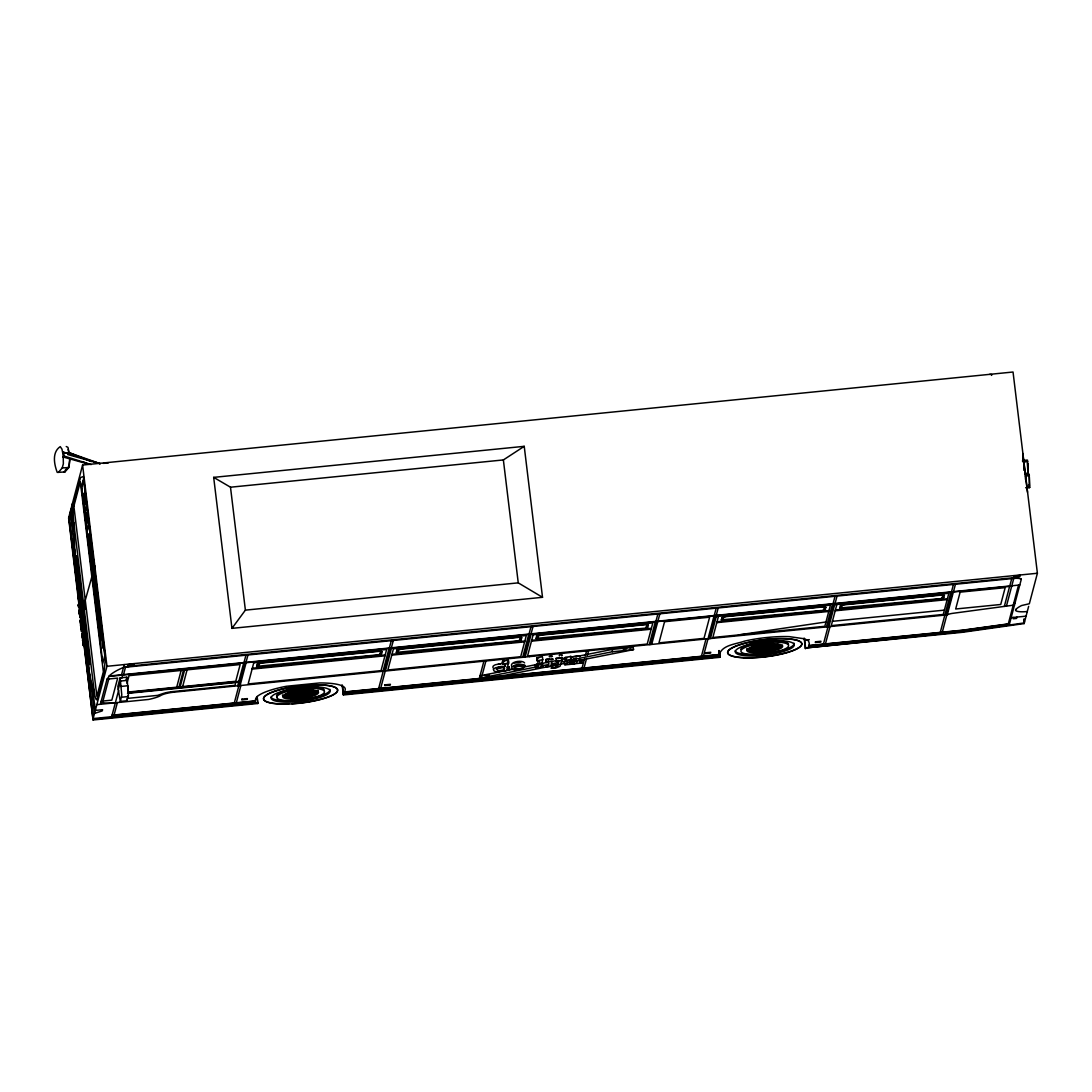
<?xml version="1.0" encoding="UTF-8"?>
<svg xmlns="http://www.w3.org/2000/svg" width="1092" height="1092" viewBox="0 0 1092 1092"><rect width="100%" height="100%" fill="white"/><g stroke="black" fill="none" stroke-linecap="round" stroke-linejoin="round"><path stroke-width="1.5" d="M313.636 691.291C314.865 687.974 306.497 690.171 309.473 690.895M777.791 645.085L777.572 643.638M81.272 624.037L68.605 517.99L82.596 465.042L1013.035 372.017L1037.4 573.259L1029.347 603.74L1021.593 605.541A46.847 10.729 -6.9 0 0 1015.833 609.472M82.473 621.525L82.569 622.167M82.76 623.887L82.842 624.487M83.429 635.285L83.388 634.015M524.61 662.912C522.29 659.636 509.65 661.615 511.629 666.284M81.613 607.971L81.859 603.671L82.596 606.865M83.388 617.744L83.565 616.666M87.087 647.611L87.66 655.637L86.677 647.078M90.404 556.278L89.885 551.296M91.428 553.931L91.278 547.556L91.305 552.893M95.823 590.212L95.673 583.824L95.7 589.175M79.73 604.572L78.351 605.309L79.361 600.436L85.285 644.225L84.657 646.587L78.215 585.762L76.972 588.192L77.6 585.817M81.136 616.475L79.88 617.376L79.866 611.588L81.354 611.452L80.904 614.059M80.262 603.412L78.692 602.852L79.648 609.541M80.644 618.659L82.132 618.386L81.777 620.652C78.87 622.904 81.19 616.816 80.822 619.505M81.327 611.261L81.149 610.292L79.661 610.442L79.429 614.209L80.917 613.963M81.19 611.015L79.661 610.537L79.853 611.411M80.603 626.016C81.709 621.143 80.699 629.442 80.535 625.02C83.879 626.699 80.071 625.648 81.204 629.32L82.705 629.115M82.664 628.678L82.774 625.989L82.582 627.654M289.585 695.822L291.851 695.495L291.851 696.205M311.589 693.365L308.463 693.83M753.371 649.139L750.532 649.235L749.74 650.19M775.729 646.846L776.453 647.379M779.101 646.259L778.937 647.106M72.181 519.464L72.222 504.327M72.345 520.747L72.29 504.026M74.802 552.675L73.765 522.495M72.809 548.648L73.287 539.216M73.56 530.917L73.928 523.778M72.959 549.931L73.451 540.499M86.882 648.238L87.06 649.863L86.882 648.948M86.951 650.518L86.855 648.075M85.026 634.029L84.534 629.593L85.572 639.161M85.927 640.035L85.19 631.899M82.105 624.146L82.228 621.457C80.412 620.379 79.825 624.638 82.009 623.136M83.347 614.878L83.32 618.536M96.833 704.627L100.396 704.272L107.03 679.169L109.842 675.347A84.152 19.26 -6.9 0 1 123.478 667.43A31.886 7.303 -6.9 0 1 135.94 665.465L1013.54 577.723A12.79 2.921 -6.9 0 1 1021.266 579.374L1009.213 625.047M79.429 614.209L80.044 617.007L81.531 616.857M302.716 696.559C301.488 697.993 306.579 697.57 307.166 696.355M758.599 646.355L762.12 646.15L762.653 645.195M548.293 660.592C549.344 657.507 541.632 661.233 549.303 658.708M81.586 605.514L81.804 604.695L82.364 605.719M81.75 605.5L82.146 604.982M120.134 677.859L117.84 686.513L120.311 701.692L121.772 694.962L120.134 677.859L126.836 677.19L128.174 690.349M126.781 700.709L128.433 695.672L127.873 685.749L121.171 686.418M79.962 616.052L79.798 614.236L80.044 617.007M580.316 663.008L579.961 660.073L581.531 659.991L581.886 662.926L579.743 662.858C582.691 656.579 573.832 658.831 570.898 660.332L570.816 656.36L565.069 657.52C564.004 661.779 570.679 659.623 566.625 664.264C558.79 665.588 578.61 663.799 570.174 663.799L569.819 660.878M69.287 464.578L69.656 459.363M82.828 629.934C79.784 631.777 82.228 624.993 83.169 628.733C83.047 632.991 81.026 630.876 81.422 627.586M80.344 621.935L80.849 619.696L82.337 619.546C83.524 622.099 78.078 622.344 81.873 622.208M80.521 623.286L80.658 624.747L80.74 621.607M81.218 629.265L81.299 626.139M79.716 614.373L79.948 617.362M70.925 518.604L71.717 515.601M71.048 519.628L71.84 516.625M83.552 480.248L81.586 487.687L102.825 663.144L104.791 655.705L83.524 478.951L81.559 486.377L89.599 552.798L91.564 545.358M86.486 502.388L85.476 511.029L84.261 506.415L83.634 493.366L86.186 499.945M88.78 521.334L87.769 529.975L86.555 525.361L85.927 512.312L88.479 518.891M76.986 583.237L77.655 580.808L78.228 583.524M77.177 584.807L77.819 582.418L85.804 646.232M78.119 590.144L77.791 594.58M89.899 548.703L90.104 550.45M90.923 546.355L91.127 548.102M89.626 554.094L91.591 546.655M90.732 555.036L90.445 552.634M91.755 552.688L91.469 550.286M78.487 606.893L78.938 604.135L80.426 603.985L79.989 606.688L78.487 606.893L78.228 604.763L79.716 604.627M80.781 612.612L80.972 611.916M80.385 622.358L80.153 620.488L81.641 620.352M92.929 572.249L93.284 574.351M91.851 576.781L81.136 615.055M94.376 567.198L94.786 565.67M81.477 631.545L81.258 629.606M95.304 582.637L95.523 584.384M82.692 639.953L82.46 637.373L83.948 637.223L84.616 638.506L83.019 638.738L82.746 639.735L82.514 637.769L84.002 637.619L84.234 639.598L82.555 640.485L82.869 641.4L84.357 641.25L82.774 640.635M96.151 588.97L95.864 586.568M82.869 641.4L83.183 639.12L84.671 638.97L84.316 640.281L82.555 640.485M83.948 637.223L82.405 637.564M83.292 644.894L84.876 645.508L83.388 645.645L83.074 644.744L82.978 641.632L84.453 641.482L85.121 642.765L83.524 642.997L83.265 643.993L84.753 643.843L84.507 641.878L83.033 642.014L83.265 643.993M86.186 640.117L85.217 634.193M85.504 634.165L85.053 634.861M85.19 635.967L85.64 635.271M83.388 645.645L83.702 643.379L85.176 643.229L84.876 645.508M84.453 641.482L82.924 641.823M85.067 649.917L85.667 646.205M86.582 647.488L86.896 645.672L87.128 647.652M85.258 651.487L85.654 645.973M86.896 645.672L86.445 646.355M98.062 605.309L98.266 607.07M97.871 613.049L98.225 615.165M98.894 611.657L98.608 609.254M99.249 613.731L99.618 615.833M98.594 619.068L98.963 621.171M93.612 705.951L94.403 702.948M93.735 706.988L94.526 703.985M82.596 465.042L106.961 666.297L93.148 718.577L254.75 702.415L255.692 698.839M257.193 696.464L257.794 703.507L93.066 719.983L84.221 644.785M102.948 701.05L108.777 678.992M121.526 674.801L124.229 664.564M118.223 689.68L120.516 681.039L127.218 680.371M111.671 716.721L118.619 690.444M121.867 678.132L122.782 674.665M123.546 674.597L125.484 667.226M113.691 716.516L117.376 702.566M129.798 665.246L130.016 664.414M126.071 680.07L126.836 677.19M127.013 683.278L129.033 675.661L240.158 664.55L235.735 681.285L127.969 692.069M127.109 699.44L128.133 695.59M176.713 687.196L181.135 670.461M178.924 687.4L183.797 668.946M180.03 687.291L184.917 668.836M182.651 686.595L187.073 669.86M237.674 685.803L243.707 662.953M243.994 662.557L245.946 655.186M233.893 704.504L245.004 662.448M246.014 662.353L247.966 654.982M240.076 685.558L246.11 662.721M235.913 704.299L240.895 685.476M256.606 666.352L257.412 663.868L261.944 662.653L378.064 651.037C384.534 648.962 381.831 656.674 376.931 655.35L260.811 666.966L256.606 666.352L258.285 666.188L259.009 663.799L261.834 663.049L377.968 651.433C382.255 649.972 380.248 655.951 377.04 654.954L258.285 666.188M383.019 671.266L389.052 648.43M378.242 690.062L383.21 671.239M389.353 648.02L391.305 640.649M384.22 671.143L390.363 647.911M380.262 689.871L385.23 671.048M391.373 647.815L393.325 640.444M385.435 671.02L391.468 648.184M396.287 652.388L397.092 649.904L401.624 648.689L517.758 637.073C524.215 634.998 521.512 642.71 516.612 641.386L400.491 652.989L396.287 652.388L397.966 652.224L398.689 649.836L401.528 649.085L517.649 637.469C521.949 635.994 519.928 641.987 516.721 640.99L397.966 652.224M478.91 680.002L483.892 661.179M480.93 679.797L481.34 678.269M481.749 676.699L485.913 660.974M497.392 668.7L503.548 667.444L503.726 671.075L509.459 669.915L509.104 666.98L507.016 667.021M503.917 670.379C501.187 671.28 493.366 673.45 493.366 669.287A15.274 3.494 -6.9 0 1 495.768 667.676L504.982 666.311C506.961 662.421 500.573 666.161 502.566 661.288L508.299 660.128C510.51 663.131 503.699 671.034 509.459 669.915M507.179 664.359L508.299 660.128M522.713 657.302L528.746 634.452M529.033 634.056L530.985 626.685M523.914 657.179L530.043 633.947M531.053 633.851L533.005 626.48M525.115 657.056L531.149 634.22M529.579 656.606L529.797 655.787M535.981 638.424L536.786 635.926L541.318 634.725L644.266 624.433C650.736 622.344 648.02 630.057 643.133 628.733L540.171 639.025L535.981 638.424L537.66 638.26L538.383 635.872L541.209 635.121L644.157 624.815C648.457 623.355 646.45 629.333 643.229 628.337L537.66 638.26M535.162 664.81L537.428 664.113L538.588 660.524M535.517 667.744L537.783 667.048C543.297 658.804 536.404 663.253 536.704 657.875L542.424 656.715L542.779 659.65L541.072 666.12L543.379 666.966L535.517 667.744L535.203 664.618M543.024 664.032L541.386 663.922M557.398 663.076L558.012 660.769M561.738 657.275L562.093 660.196L560.073 666.243L556.429 667.799L550.996 668.14L557.289 667.035L558.776 661.52L556.347 661.356L555.992 658.421L559.322 657.698M570.898 660.332L570.816 656.36M581.886 662.926L573.901 663.909L573.587 660.783M581.531 659.991L581.831 663.117M581.613 669.737L584.507 658.776M585.339 655.623L586.581 650.914M583.633 669.533L586.527 658.572M587.36 655.432L588.602 650.709M649.276 644.649L655.309 621.798M655.923 621.362L657.862 614.004M650.477 644.526L656.62 621.293M651.678 644.403L659.882 613.8M701.023 657.793L706.005 638.97M703.043 657.589L714.059 615.929M714.223 615.533L716.175 608.176M709.227 638.643L715.26 615.806M716.243 615.328L718.195 607.971M710.428 638.533L716.461 615.683M718.454 616.311L712.858 637.496L824.829 626.289L830.425 605.118L716.243 616.53M721.293 619.901L722.099 617.403L725.457 616.338L821.866 606.674C828.337 604.599 825.62 612.298 820.734 610.974L725.484 620.502L721.293 619.901L722.972 619.724L723.696 617.349L726.521 616.584L821.757 607.056C826.057 605.596 824.051 611.575 820.829 610.578L722.972 619.724M719.41 651.583L719.805 657.316L343.352 694.962L342.506 685.844M805.582 648.088L805.405 648.757L804.162 638.069M808.38 647.065L809.322 643.488L808.517 640.922L804.708 638.834L789.352 636.636A45.891 10.497 -6.9 0 0 744.594 641.1C735.858 644.335 721.089 644.771 718.877 656.005L344.239 693.461L345.195 689.898A43.898 10.046 -6.9 0 0 336.582 684.206A45.141 10.333 -6.9 0 0 319.601 682.95L286.432 686.267A45.263 10.36 -6.9 0 0 271.048 690.008A43.898 10.046 -6.9 0 0 255.651 698.839M826.426 626.931L832.473 604.094M833.073 603.658L835.025 596.287M827.64 626.808L833.769 603.589M823.027 645.59L828.009 626.767M828.842 626.685L834.875 603.849M835.093 603.453L837.045 596.082M825.047 645.399L830.029 626.576M836.868 604.463L831.271 625.648L943.242 614.455L948.839 593.27L834.657 604.695M839.707 608.053L840.512 605.569L843.87 604.504L940.28 594.826C946.75 592.751 944.034 600.463 939.147 599.139L843.898 608.654L839.707 608.053L841.372 607.889L842.096 605.5L844.935 604.75L940.171 595.222C944.471 593.748 942.464 599.74 939.243 598.744L841.372 607.889M989.734 374.351L991.823 374.556L991.604 375.402M939.871 633.92L950.873 592.246M951.487 591.809L953.439 584.452M946.041 614.973L952.183 591.741M946.423 614.933L952.552 591.7M941.891 633.715L946.86 614.892M100.396 704.272L148.553 699.453A23.26 5.324 -6.9 0 0 161.425 695.14A13.814 3.167 -6.9 0 1 174.078 692.164L947.255 614.851L955.459 584.247M1025.156 473.983L1027.941 473.286L1027.504 460.114L1023.518 460.51M1026.862 488.028L1029.647 487.332L1029.21 474.174L1025.211 474.57M1004.326 606.401L1009.622 586.377M1009.786 585.981L1011.738 578.623M1014.099 575.593L1013.349 578.46L1014.454 578.364M1006.442 606.115L1013.758 578.419L123.464 667.43M1015.969 576.644L1016.188 575.812M1007.943 625.238L1018.536 585.107M1013.553 617.499L1013.212 618.768L1016.57 618.427L1016.911 617.157M1023.873 619.546L1024.282 622.918L962.694 631.626L805.364 648.006L962.516 632.295L1024.105 623.587L1028.65 606.36M82.842 629.934L82.883 627.531M294.362 697.761L295.836 698.32M294.649 698.266L298.089 697.406L294.553 697.843M306.797 691.113L305.037 690.431L302.498 691.509M758.722 651.637L762.189 651.31L759.022 652.088M770.966 644.594L767.512 645.249L770.106 645.085M289.421 695.222L285.312 696.287M285.258 695.986L285.995 696.464M288.779 694.416C292.697 694.116 284.111 693.406 285.435 695.154M754.313 649.494L752.429 648.948M288.274 693.993L291.086 693.488M311.452 694.635L309.145 695.017M776.972 648.593C772.59 651.146 773.054 646.873 776.999 648.798M62.23 467.949L63.363 463.772L63.227 457.029L64.1 456.019L63.636 452.143L100.232 463.704L69.315 452.743L62.763 453.153L61.971 449.181L60.251 446.614C51.774 452.293 54.191 464.4 57.234 472.386L58.395 472.358L62.23 467.949L68.782 467.54L69.984 458.913M68.468 466.584L68.933 465.793M298.58 696.218L297.775 696.71M302.539 691.195L306.101 691.413M307.302 689.598L306.497 690.089M306.279 690.39L307.07 691.168M759.199 651.064L757.93 651.924L759.622 652.156M288.356 697.843L288.738 697.065M309.486 692.028L309.869 691.25M312.435 691.809L312.981 691.127L312.162 690.936M753.207 650.614C750.859 651.719 752.511 652.156 753.289 650.764M753.767 650.736L756.019 650.955L755.05 651.542M777.094 645.222L776.262 645.727M231.954 628.364L245.386 610.141L230.494 487.209L213.677 477.368L231.954 628.364L542.519 597.31L524.228 446.328L213.677 477.368M288.561 694.253C284.998 694.225 294.458 691.918 291.837 694.089M309.104 695.577L308.599 694.99L309.855 694.512M312.94 693.816L315.574 692.342M751.869 648.034L753.808 647.051M756.565 647.051L755.446 648.034M777.531 648.689L775.934 648.061M83.456 618.359L82.582 611.848L81.723 611.697L81.723 606.551L82.446 619.014L81.777 616.707L80.999 604.395L82.378 611.943M82.419 615.356L81.723 606.551L82.992 618.263L82.623 612.394M294.908 691.905L295.877 692.669M298.348 691.796L297.311 692.342M302.648 697.338L303.112 696.628M762.421 645.782L762.066 645.536M767.157 651.091L768.004 650.204L771.334 650.218M766.98 650.887L768.004 650.272M770.515 650.109L769.109 651.119L766.98 650.791M81.572 606.565L82.405 610.619L82.582 606.183M62.763 453.153L63.636 452.143M66.243 446.519L67.977 447.365L68.973 453.125L68.236 449.467M64.947 470.638L66.708 468.605M63.786 471.976L64.947 471.949L68.782 467.54M292.001 697.447C293.311 695.959 287.346 696.45 287.687 697.802M311.479 690.881L308.654 691.632L310.183 692.137M308.831 691.536C309.377 693.461 316.653 690.553 311.479 690.813M752.989 649.795C747.228 650.655 760.168 647.993 754.968 650.313M777.299 644.717L772.986 645.782M285.858 696.136L287.005 695.454L286.24 695.877M315.301 692.751L311.316 693.447M753.726 649.426L750.149 650.19M775.866 646.723L778.924 647.037M779.456 646.546L776.276 646.423M298.621 690.786L297.338 690.158M762.789 644.58L759.582 644.171M294.39 697.965L295.632 697.297M298.048 697.529L296.806 698.197M306.77 690.908L305.978 691.482M306.115 691.482L306.524 690.608M770.775 644.908L769.833 644.184M288.438 696.314L290.103 695.331M311.084 691.714L311.589 692.355M778.787 645.877L779.961 645.222L775.238 645.508M290.022 694.43L291.837 693.993L291.455 693.311M291.291 694.225L291.974 693.434M309.159 695.085L309.991 694.649M773.259 648.935L774.61 648.416M576.221 660.128L574.883 660.633M230.494 487.209L503.371 459.937L524.228 446.328M293.816 697.815L294.499 697.406M307.33 690.922L306.647 691.332M288.179 697.761L289.598 696.86M773.532 645.508L777.163 645.126M292.11 692.683L291.4 691.959L287.919 692.519M292.547 693.679L291.823 694.021M308.613 695.058L312.858 694.307L313.09 695.058M756.278 646.491L754.968 645.754M759.063 645.713L759.227 646.423M770.638 650.641L767.772 650.982M291.537 697.611L292.315 697.201M777.613 645.181L776.835 645.577M311.957 692.792L314.018 692.342M750.149 649.808L753.384 649.344M294.376 690.663L294.308 691.386M297.966 692.342L298.498 691.4M298.43 692.192L298.812 691.495A8.217 1.884 -6.9 0 1 308.162 692.888M302.238 695.563L304.259 694.99M302.388 696.792L303.194 696.396M306.483 695.672L307.029 695.181L306.101 694.894M766.734 649.194L766.188 649.685L767.116 649.972M766.543 650.6L769.218 649.877M514.168 663.117L520.829 662.339M561.943 655.664C564.154 654.313 557.794 654.763 559.404 655.923M303.289 691.222L305.337 690.553M770.761 644.84L769.655 645.399M760.455 651.938L762.039 651.46M289.912 695.795L289.025 696.123M315.138 691.918L315.697 691.291L311.971 691.386M779.442 646.955L780.002 646.259L778.773 646.054M291.81 693.789L291.291 694.157M310.183 695.549L312.64 694.922M755.637 647.31L752.688 647.761L752.798 646.082M755.978 647.583L752.961 647.488M776.794 648.73L773.546 649.18M303.085 689.625L302.279 690.13L302.948 690.472M767.389 644.594L766.652 645.304L768.249 645.522M770.802 645.126L771.307 644.307M762.489 651.514L761.547 651.897M570.543 657.398L576.194 655.828L579.92 656.674M310.278 691.14L309.323 691.932M777.231 648.784L776.276 649.167M294.922 691.973L296.109 691.591M305.937 697.092L304.941 697.242M759.077 645.782L761.015 645.222M761.479 646.273L762.189 645.836M770.392 650.559L768.44 651.119M570.461 657.712L572.672 656.988M773.627 643.775L772.672 644.266L773.627 644.69M289.189 695.877L286.2 696.205M750.381 649.549L751.774 649.071M753.002 649.863L752.579 650.109M776.89 646.368L775.893 646.928L776.876 647.392M779.074 646.805L776.439 647.174M762.448 644.744L761.397 645.044M770.174 649.631L771.184 648.989L769.068 648.716M94.513 713.417L102.252 710.906L102.58 709.691L95.304 710.414L92.424 687.127L89.203 672.317L82.091 613.69M498.075 664.359L500.941 663.663M503.658 667.062L497.16 667.635M303.549 690.963L304.368 690.676M306.333 691.168L303.344 691.441M767.717 644.894L769.983 644.553M761.766 651.651L758.803 652.074L758.626 650.9M312.353 695.044L309.173 695.235M753.876 648.047L755.678 647.72M551.364 656.838C555.432 655.323 546.601 655.978 549.999 656.975M294.895 696.095L293.557 696.737L294.226 697.078M294.512 697.474L298.061 697.106M767.389 644.662L768.536 644.321M758.667 651.282L762.271 651.419M288.752 697.269L290.595 696.969M309.896 691.454L311.261 691.181M291.264 697.433L288.165 697.556M312.408 691.605L309.254 691.618M774.037 645.113L774.897 644.84M752.92 651.078L753.753 650.668M755.418 651.228L752.757 651.501M774.283 645.713L776.576 645.468L773.9 645.686M312.653 695.154L313.445 694.512M773.477 648.525L777.026 648.17M295.645 691.741L295.072 692.628M296.082 692.601L298.061 692.246L297.884 691.523M303.44 696.573L305.296 696.287M305.91 696.887L303.262 697.215M761.861 645.959L759.213 646.287M288.479 697.024L289.68 696.778M312.667 691.714L311.466 691.973M291.523 697.542L288.616 697.774M752.634 650.832L756.155 650.532M312.339 692.888L315.219 692.737M313.172 693.365L314.564 693.12M776.494 646.682L778.787 646.423M303.194 696.464L306.388 696.519M759.718 645.331L758.148 646.041L759.063 646.478M762.107 646.082L760.906 646.396M305.965 691.345L303.371 691.645M297.229 697.897L294.622 698.061M769.846 644.253L767.526 645.454M759.377 651.405L761.247 651.16M776.862 646.232L775.47 647.256M289.203 693.72L290.622 693.502M310.005 694.717L311.902 694.621M311.971 695.235L310.538 695.386M502.921 664.223L508.654 663.062M537.059 660.81L542.779 659.65M546.328 662.353L552.102 661.206L551.119 665.711C559.036 665.765 539.366 667.649 547.761 666.052C551.542 660.974 544.69 664.059 545.973 659.432M556.347 661.356L562.093 660.196M565.424 660.455L571.171 659.295M755.295 647.829L752.074 648.088M776.125 648.962L774.242 649.262M552.962 664.427L556.251 664.496M514.509 668.932L479.729 675.88L480.002 678.173L501.01 676.071L633.524 649.617L633.251 647.31L612.243 649.412L575.798 656.688M522.795 667.28L547.638 662.312M550.955 661.656L555.924 660.66M562.544 659.336L565.861 658.681M623.3 649.303L626.617 648.634M629.934 647.979L633.251 647.31M480.002 678.173L537.974 666.598M541.291 665.943L547.911 664.618M551.228 663.95L557.862 662.626M561.165 661.97L567.799 660.646M571.102 659.977L576.071 658.995M579.388 658.326L612.516 651.719L633.524 649.617M759.663 649.767L757.821 650.382L758.38 650.887M310.292 691.209L312.162 691.004M311.998 691.714L310.128 691.905M290.868 697.542L289.421 697.733M776.166 645.59L774.965 645.836M753.671 645.891L751.719 646.805M295.673 691.878L297.911 691.727M295.864 692.451L297.297 692.273M304.313 696.382L302.989 697.16L305.514 697.065M768.031 650.409L768.986 650.259M769.655 650.791L768.222 650.982M755.118 651.474L753.821 651.665M287.019 695.659L288.889 695.508M312.735 692.574L314.209 692.615M314.155 693.297L311.943 693.406M751.187 649.453L752.142 649.317M778.309 647.092L776.862 647.256M536.704 657.875L538.806 657.821M502.566 661.288L503.985 661.247M565.069 657.52L567.526 657.698M1013.758 603.18L1015.055 602.975M304.381 690.881L305.364 690.758M295.659 697.501L297.092 697.365M769.669 645.181L768.222 645.317M313.349 692.328L311.316 693.516M290.69 694.13L288.356 694.102M774.624 648.552L775.607 648.43M738.424 634.93L825.975 621.962M573.75 656.742L576.631 656.715M1008.298 623.873L962.953 630.111L808.776 645.536M1008.23 624.133L962.885 630.384L808.708 645.795M289.612 696.942L291.045 696.969M1014.509 605.036L952.415 613.376A6.852 1.57 -6.9 0 0 947.255 614.851M774.924 645.044L776.712 644.976M753.78 650.873L754.749 650.777M754.558 651.433L753.139 651.528L753.835 651.733M296.137 691.796L297.543 691.7M304.34 696.519L305.31 696.423M760.278 645.454L761.247 645.358M768.481 650.177L770.706 650.409M287.483 695.44L288.465 695.495M103.453 463.39L108.354 462.899M1022.426 460.988L1026.425 460.592M1023.627 461.343L1026.289 461.07M1023.695 462.025L1027.695 461.616M1025.279 473.546L1027.941 473.286M1029.401 475.675L1025.402 476.071L1025.47 479.415M1025.647 487.742L1029.647 487.332M78.692 602.961L80.18 602.825M78.31 605.2L79.839 605.159M82.2 605.732L83.06 610.032L81.723 611.697L82.787 612.38L83.142 618.249L82.064 613.199M79.716 610.988L81.19 610.66M80.753 612.708C76.795 612.134 80.166 606.688 79.293 612.762M79.225 613.049L80.699 612.912M79.375 613.663L80.863 613.513M79.388 613.841L80.876 613.69M79.743 614.291L81.34 614.195M80.699 619.096L82.173 618.755M80.33 621.717L82.228 621.566M80.426 622.89L82.432 622.617M80.494 623.191L81.982 623.054M80.631 624.078L82.514 623.832M81.231 625.143L82.719 624.993M81.327 626.508L82.815 626.358M245.386 610.141L518.25 582.855L542.519 597.31M81.34 626.699L82.828 626.549M81.504 627.299L82.978 627.149M81.177 628.61L82.651 628.46M81.177 628.828L83.088 628.61M81.45 630.889L82.937 630.739M81.45 631.094L82.937 630.944M85.299 634.002L84.835 629.538L84.944 631.64M84.889 632.855L84.712 630.726L84.876 632.869M85.763 640.813L86.377 645.782L85.763 640.813L86.172 642.014M86.213 642.779L86.227 643.761L86.486 642.751M86.609 643.297L86.377 645.782M86.227 644.144L86.05 640.786M83.347 644.69L84.835 644.539M106.961 666.297L1037.4 573.259M1013.99 576.03L1020.256 575.402L1020.037 576.235L1013.772 576.863M109.159 676.03L1019.805 584.984M108.777 676.453L1011.711 586.172M107.03 679.169L117.663 678.105L111.834 700.149L101.201 701.214M257.193 664.154L258.872 663.977M380.589 651.815L382.268 651.651M396.874 650.19L398.553 650.013M520.27 637.851L521.949 637.673M536.554 636.213L538.233 636.049M646.792 625.197L648.471 625.034M721.867 617.69L723.546 617.526M824.392 607.439L826.071 607.275M840.28 605.855L841.959 605.678M942.806 595.604L944.471 595.427M380.002 654.012L381.681 653.849M519.696 640.048L521.375 639.885M646.205 627.409L647.884 627.231M823.805 609.65L825.484 609.472M942.219 597.802L943.898 597.638M252.32 668.236L385.176 654.954M392.014 654.272L524.856 640.99M531.695 640.308L651.378 628.337M717.007 621.771L828.978 610.578M835.421 609.937L947.392 598.744M252.088 669.109L384.944 655.828M391.782 655.145L524.638 641.85M531.463 641.168L651.146 629.21M716.775 622.645L828.746 611.452M835.189 610.81L947.16 599.617M832.418 621.321L944.375 610.128M127.996 692.492L240.035 681.299M127.791 692.901L239.926 681.681M127.518 693.379L235.722 682.568L234.985 685.353L173.287 691.523A13.978 3.194 -6.9 0 0 162.885 693.57L157.589 695.386L127.75 698.361M121.608 697.215L128.324 696.546M120.502 701.405L127.204 700.736M1011.178 617.649L1026.071 616.161M804.613 640.117L809.295 639.653M573.942 663.718C580.48 663.049 575.484 656.374 570.816 660.646L570.174 663.799M484.575 675.388L489.421 674.911M112.08 715.192L255.146 700.887M344.649 691.932L719.287 654.477M112.012 715.451L255.078 701.146M344.581 692.205L719.205 654.736M93.243 719.314L257.958 702.838M343.516 694.294L720.024 656.647M300.054 696.287A8.217 1.884 -6.9 0 1 292.574 695.618L294.936 694.894L294.785 693.734L292.287 693.98L292.492 695.345M760.209 650.231A8.217 1.884 -6.9 0 1 756.729 649.426L759.09 648.703L758.954 647.529M287.619 695.276L288.889 695.195M285.831 696.041L287.783 696.341M287.141 696.478L289.462 695.959L288.438 695.29M311.234 691.045L313.049 691.441M754.476 647.037L756.565 647.119M775.784 646.901L772.904 647.46A8.217 1.884 -6.9 0 1 760.237 650.436A8.217 1.884 -6.9 0 1 761.124 647.065A8.217 1.884 -6.9 0 1 772.904 647.529L773.614 648.184M761.261 645.495L758.954 646.368M760.51 646.3L758.94 646.164M58.395 472.358L64.947 471.949M774.337 645.877L775.743 646.15M777.859 646.232L778.773 646.287M752.129 649.112L753.03 649.167M312.694 693.393L311.63 693.092M313.199 693.57L311.93 693.338M761.015 645.154L762.666 645.263M503.139 663.226L495.413 664.741A15.274 3.494 -6.9 0 0 493.011 666.352L492.97 667.785M297.488 691.4L294.13 692.519M769.491 644.362L770.706 644.621M752.893 647.761L749.208 648.716L750.532 649.058M314.005 692.273L315.165 692.342M753.903 648.252L752.511 647.897M775.579 648.225L776.439 648.307M290.595 693.297L291.482 693.516M310.551 695.454L309.678 695.372M305.678 690.39L306.784 690.485M754.736 650.641L755.568 650.805M290.568 696.764L291.687 696.928M290.95 693.12L292.042 693.174M311.78 694.266L312.872 694.375M769.451 650.081L770.269 650.259M305.282 696.218L306.115 696.45M773.764 645.863L773.477 645.741M751.146 650.272L750.108 649.931M767.826 651.214L766.488 650.982M297.488 691.332L298.498 691.468M305.692 696.054L307.016 696.287M759.527 652.142L758.79 651.924M314.619 692.246L315.574 692.41M311.875 694.416L312.817 694.785M770.433 644.184L771.321 644.376M297.543 696.996L298.662 697.31M291.032 696.832L291.905 697.256M515.642 665.724L516.584 665.82A4.136 0.942 -6.9 0 0 520.242 665.547M773.778 645.932L772.972 645.713M288.479 697.952L285.981 696.341M750.354 650.081L749.453 650.013M294.13 692.451L294.895 692.615M289.421 695.154L290.117 695.399M67.649 454.531L100.232 463.704M63.227 457.029L89.298 464.373M64.1 456.019L91.155 464.578M69.315 452.743L91.441 461.561M82.432 461.67L87.169 463.554M89.285 684.78L91.032 685.776M89.448 686.076L91.196 687.059M92.684 688.765L93.994 689.489M92.834 690.048L94.144 690.786M558.422 658.585L555.992 658.421M83.838 633.237L83.784 636.8L83.47 635.694M751.692 650.368L751.76 651.542M82.46 637.373L83.129 638.656M82.978 641.632L83.647 642.915M82.514 637.769L83.019 638.738M83.033 642.014L83.524 642.997M89.899 676.426L82.037 613.922M83.811 632.691L83.674 636.131L83.456 634.916M82.637 609.036L81.723 606.551L82.364 610.524M80.753 609.554L81.026 611.124M759.186 646.164A8.217 1.884 -6.9 0 0 756.442 647.774L756.592 648.252A8.217 1.884 -6.9 0 0 757.275 648.648M82.965 618.359L83.429 619.546L83.415 613.622M80.849 610.141L80.972 610.892M82.924 617.499L82.446 614.878M80.18 602.716L80.412 603.849M78.692 602.852L78.924 603.999M82.132 618.386L82.309 619.355M77.832 591.222L78.392 594.867A8.094 0.71 84.3 0 1 78.597 596.723L78.72 600.463L77.778 594.785M87.633 652.142L87.947 655.596L87.66 652.333M84.343 604.245L83.988 603.016L84.002 604.722M77.805 591.332L78.474 598.143L77.546 585.94L78.051 589.53M90.254 549.904L90.281 555.241M89.926 541.646L90.213 543.229L89.885 539.871M94.321 577.914L94.594 579.511L94.281 576.153M80.112 612.912L81.245 621.334M82.159 628.064L82.842 633.114M84.657 646.587L83.292 636.486L83.634 639.898M87.06 647.938L87.142 648.047M96.697 598.157L97.529 604.941L96.273 591.332L97.256 601.173L96.396 594.13L96.642 597.188M84.999 631.777C84.889 628.364 85.312 635.981 85.312 632.718M87.606 653.357C88.316 656.811 86.923 646.587 87.51 652.934M102.552 641.768L101.747 635.162L102.744 648.075L102.539 642.383M94.39 585.148L93.584 578.542L94.581 591.468L94.39 585.762M91.209 563.636L92.015 570.215L91.018 557.33L91.196 562.899M1027.831 473.71L1027.599 463.09L1027.79 471.894M1029.142 484.616L1029.524 487.769M1027.49 492.26L1022.781 453.439L1022.972 461.957M1024.064 618.877L1024.46 622.222M1023.695 620.201L1024.105 623.587M804.531 639.066L805.623 648.088M719.027 650.559L719.846 657.316L719.014 650.764M612.243 649.412L612.516 651.719M579.388 659.923L579.743 662.858M573.546 660.974L573.901 663.909M572.153 660.933L572.454 664.059M570.433 661.029L570.788 663.963M565.287 657.684L565.642 660.619M564.223 661.725L564.578 664.659M555.405 664.673L555.76 667.608M546.177 659.595L546.532 662.53M536.95 658.026L537.305 660.96M537.428 664.113L537.783 667.048M536.732 664.4L537.087 667.335M503.371 459.937L518.25 582.855M508.954 666.816L509.309 669.751M507.671 667.035L508.026 669.956M504.627 663.376L504.982 666.311M502.757 661.452L503.112 664.386M342.124 684.834L343.393 694.949M257.18 698.443L257.78 703.507M72.673 510.032L72.823 511.315M70.939 509.172L73.41 529.634M86.514 644.635L87.046 648.157M85.708 638.615L85.899 640.144M70.147 512.175L74.72 551.064M89.762 675.211L94.417 713.758M62.708 452.757L63.281 457.425M81.286 607.043L74.57 549.849M81.368 609.377L74.706 552.784M68.946 516.734L79.347 602.743M79.743 605.992L80.139 609.24M82.692 630.357L83.088 633.606M83.483 636.841L93.311 717.976M68.782 517.321L79.143 602.852M79.539 606.101L80.358 612.912M80.767 616.243L81.381 621.307M82.023 628.733L93.066 719.983M779.784 645.468L779.934 646.71M776.385 647.856L776.535 649.098M769.15 641.059L769.314 642.437M768.618 649.917L768.768 651.16M767.294 639.898L767.458 641.277M766.325 639.994L766.488 641.373M760.551 644.021L760.701 645.263M756.442 647.774L756.647 649.139M749.385 648.471L749.535 649.699M315.629 691.673L315.779 692.901M306.402 689.243L306.538 690.472M304.996 687.264L305.159 688.643M303.126 686.104L303.303 687.482M296.396 690.226L296.546 691.454M294.471 697.106L294.608 698.334M288.643 692.287L288.779 693.516M285.23 694.662L285.381 695.904M89.694 540.444L89.094 533.947L90.513 545.659L89.312 533.701L89.626 537.578M94.089 576.712L93.489 570.215L94.908 581.94L93.748 569.997L94.021 573.86M85.667 644.922L85.763 645.795M87.155 648.921L87.224 650.395M84.534 604.449L84.685 609.623L83.907 605.309M83.115 609.8L83.524 613.909M82.91 610.046L83.401 616.68M84.903 631.927L85.039 632.746M81.873 609.609L82.023 611.383M1029.306 477.149L1029.497 485.94M1023.764 465.356L1023.873 470.352M329.839 689.325A29.689 6.798 -6.9 0 1 302.525 699.754A29.689 6.798 -6.9 0 1 271.021 697.01M277.04 696.928A24.024 5.501 -6.9 0 1 301.938 687.469L308.04 687.059A24.024 5.501 -6.9 0 1 324.242 690.799M305.787 692.983A5.692 1.297 -6.9 0 1 300.068 694.526A5.692 1.297 -6.9 0 1 294.895 694.062M300.791 691.823A5.692 1.297 -6.9 0 1 303.562 691.727M292.424 695.154A8.217 1.884 -6.9 0 1 300.368 692.465A8.217 1.884 -6.9 0 1 308.681 693.202A8.217 1.884 -6.9 0 1 302.184 696.013M317.977 690.349A18.018 4.122 -6.9 0 1 305.473 696.573M302.429 697.065A18.018 4.122 -6.9 0 1 282.569 694.949M304.054 694.457A8.217 1.884 -6.9 0 1 299.918 695.126M293.12 694.853A8.217 1.884 -6.9 0 1 292.424 694.457L292.287 693.98A8.217 1.884 -6.9 0 1 296.806 691.891M296.833 693.775A5.692 1.297 -6.9 0 1 305.992 693.352A5.692 1.297 -6.9 0 1 299.727 695.727A5.692 1.297 -6.9 0 1 295.864 694.143M278.487 703.753A37.292 8.531 -6.9 0 1 281.463 689.161A37.292 8.531 -6.9 0 1 337.182 688.847A37.292 8.531 -6.9 0 1 291.837 703.685M288.752 703.835A37.292 8.531 -6.9 0 1 280.057 703.835M793.993 643.12A29.689 6.798 -6.9 0 1 766.693 653.562A29.689 6.798 -6.9 0 1 735.175 650.818M740.772 649.344A24.024 5.501 -6.9 0 1 766.093 641.277L772.208 640.854A24.024 5.501 -6.9 0 1 788.397 644.594M735.394 656.742A37.292 8.531 -6.9 0 1 758.995 640.294A37.292 8.531 -6.9 0 1 799.562 647.078A37.292 8.531 -6.9 0 1 736.936 656.988M782.445 645.195A18.018 4.122 -6.9 0 1 776.412 648.73M775.197 649.098A18.018 4.122 -6.9 0 1 763.458 651.241M761.916 651.378A18.018 4.122 -6.9 0 1 746.723 648.744M769.792 646.983A5.692 1.297 -6.9 0 1 766.789 649.126A5.692 1.297 -6.9 0 1 759.309 649.126A5.692 1.297 -6.9 0 1 763.608 646.983M765.082 646.792A5.692 1.297 -6.9 0 1 768.973 646.792M756.579 648.948A8.217 1.884 -6.9 0 1 765.246 646.191A8.217 1.884 -6.9 0 1 772.877 647.324A8.217 1.884 -6.9 0 1 764.209 650.081M766.202 648.648A8.217 1.884 -6.9 0 1 760.073 649.058M762.98 645.304A8.217 1.884 -6.9 0 1 772.726 646.164M769.287 647.16A5.692 1.297 -6.9 0 1 759.527 648.129M763.472 645.809A5.692 1.297 -6.9 0 1 767.717 645.522M1027.285 611.534A12.831 2.935 -6.9 0 1 1019 611.629A11.753 2.689 -6.9 0 1 1015.806 609.472M113.718 702.92A14.851 3.399 -6.9 0 1 100.996 701.815M1014.454 578.378A8.436 1.925 -6.9 0 1 1021.266 579.374M73.874 506.197L96.888 696.314L103.358 671.839L80.33 481.722L73.874 506.197M98.007 608.162L98.553 613.458L98.416 606.51L98.007 608.162M91.974 557.835L92.861 564.892L92.001 557.862M100.942 630.084L99.959 622.276L100.942 630.084M80.999 621.525L81.108 622.29L80.999 621.525M81.914 634.165C82.255 641.523 83.047 629.893 81.914 634.165M524.965 665.424C523.423 665.956 507.93 666.98 516.939 668.754A4.136 0.942 -6.9 0 0 520.597 668.468C526.945 665.683 522.822 669.055 518.837 669.519C516.407 669.655 512.94 670.543 511.192 668.4C513.199 664.127 521.116 663.294 524.965 665.424M76.727 559.978L76.672 561.998L76.481 555.692L76.713 556.374A19.506 1.72 84.3 0 1 78.201 566.216L88.534 651.501A19.506 1.72 84.3 0 1 89.612 662.953L89.585 664.632L89.107 660.96A19.506 1.72 84.3 0 0 88.029 649.508L78.351 569.56A19.506 1.72 84.3 0 0 76.849 559.718L76.727 559.978M92.82 565.506L93.134 568.659L91.878 555.05L92.82 565.506M83.729 601.733L84.521 607.903L83.729 601.733M81.982 634.834C82.241 639.079 82.896 630.589 81.982 634.834M496.41 669.068L498.239 670.734L504.013 669.997C507.016 664.755 497.638 666.079 496.41 669.068M105.351 657.875L104.136 672.194L96.874 699.713A29.839 2.634 84.3 0 1 95.222 696.928A9.992 0.887 84.3 0 1 94.171 691.004L73.737 522.263A9.992 0.887 84.3 0 1 73.15 514.605A29.839 2.634 84.3 0 1 73.3 505.023L80.562 477.518L83.401 476.535L105.351 657.875M101.242 632.787L99.672 619.819L101.242 632.787M85.763 500.778L84.917 503.944L84.002 496.314L85.763 500.778M88.056 519.724L87.21 522.891L86.295 515.26L88.056 519.724M92.847 572.522L92.752 576.371L92.847 572.522M97.789 613.322L97.693 617.171L97.789 613.322M99.181 614.004L99.085 617.854L99.181 614.004M98.526 619.341C96.901 615.206 98.867 630.862 98.526 619.341M99.399 624.856L100.287 638.547L99.399 624.856M127.819 664.632L127.6 665.465L133.852 664.837L134.07 664.004L127.819 664.632M241.974 699.139L241.769 699.931L247.201 699.385L247.406 698.593L241.974 699.139M253.767 662.776L248.171 683.947L381.026 670.665L386.623 649.481L253.767 662.776M393.461 648.798L387.865 669.983L520.707 656.702L526.303 635.517L393.461 648.798M384.998 684.848L384.78 685.626L390.213 685.093L390.417 684.302L384.998 684.848M533.142 634.834L527.545 656.019L647.228 644.048L652.825 622.877L533.142 634.834M664.564 621.703L658.967 642.874L704.012 638.37L709.609 617.198L664.564 621.703M705.336 652.811L705.118 653.603L710.551 653.057L710.756 652.265L705.336 652.811M815.533 641.796L815.314 642.587L820.747 642.041L820.966 641.25L815.533 641.796M960.127 592.151L955.677 608.995L1000.722 604.49L1005.172 587.646L960.127 592.151M552.948 659.159L549.385 659.513L552.948 659.159M559.527 658.299L562.926 658.162L559.527 658.299M514.523 666.052L513.95 666.639L521.375 665.902L519.15 664.905L514.523 666.052M306.183 687.182L298.498 687.96A29.689 6.798 -6.9 0 0 274.829 700.818A29.689 6.798 -6.9 0 0 324.474 695.836A29.689 6.798 -6.9 0 0 306.183 687.182M770.338 640.99L762.653 641.755A29.689 6.798 -6.9 0 0 738.984 654.613A29.689 6.798 -6.9 0 0 788.629 649.631A29.689 6.798 -6.9 0 0 770.338 640.99M772.372 642.232L766.256 642.642A24.024 5.501 -6.9 0 0 742.533 652.893A24.024 5.501 -6.9 0 0 782.022 650.19A24.024 5.501 -6.9 0 0 772.372 642.232M308.217 688.424L302.102 688.847A24.024 5.501 -6.9 0 0 278.378 699.098A24.024 5.501 -6.9 0 0 317.868 696.396A24.024 5.501 -6.9 0 0 308.217 688.424M95.741 599.098L95.209 591.96L97.543 611.302L95.741 599.098M280.084 704.04A37.292 8.531 -6.9 0 0 337.565 690.867A37.292 8.531 -6.9 0 0 284.138 688.724A37.292 8.531 -6.9 0 0 280.084 704.04M297.461 695.986A5.692 1.297 -6.9 0 0 306.238 693.98A5.692 1.297 -6.9 0 0 298.089 693.652A5.692 1.297 -6.9 0 0 297.461 695.986M296.082 696.641A8.217 1.884 -6.9 0 0 308.736 693.734A8.217 1.884 -6.9 0 0 296.969 693.256A8.217 1.884 -6.9 0 0 296.082 696.641M290.69 699.126A18.018 4.122 -6.9 0 0 318.454 692.765A18.018 4.122 -6.9 0 0 292.642 691.727A18.018 4.122 -6.9 0 0 290.69 699.126M754.845 652.934A18.018 4.122 -6.9 0 0 782.609 646.56A18.018 4.122 -6.9 0 0 756.797 645.536A18.018 4.122 -6.9 0 0 754.845 652.934M744.239 657.848A37.292 8.531 -6.9 0 0 801.719 644.662A37.292 8.531 -6.9 0 0 748.293 642.519A37.292 8.531 -6.9 0 0 744.239 657.848M761.629 649.795A5.692 1.297 -6.9 0 0 770.392 647.788A5.692 1.297 -6.9 0 0 762.243 647.46A5.692 1.297 -6.9 0 0 761.629 649.795"/></g></svg>
